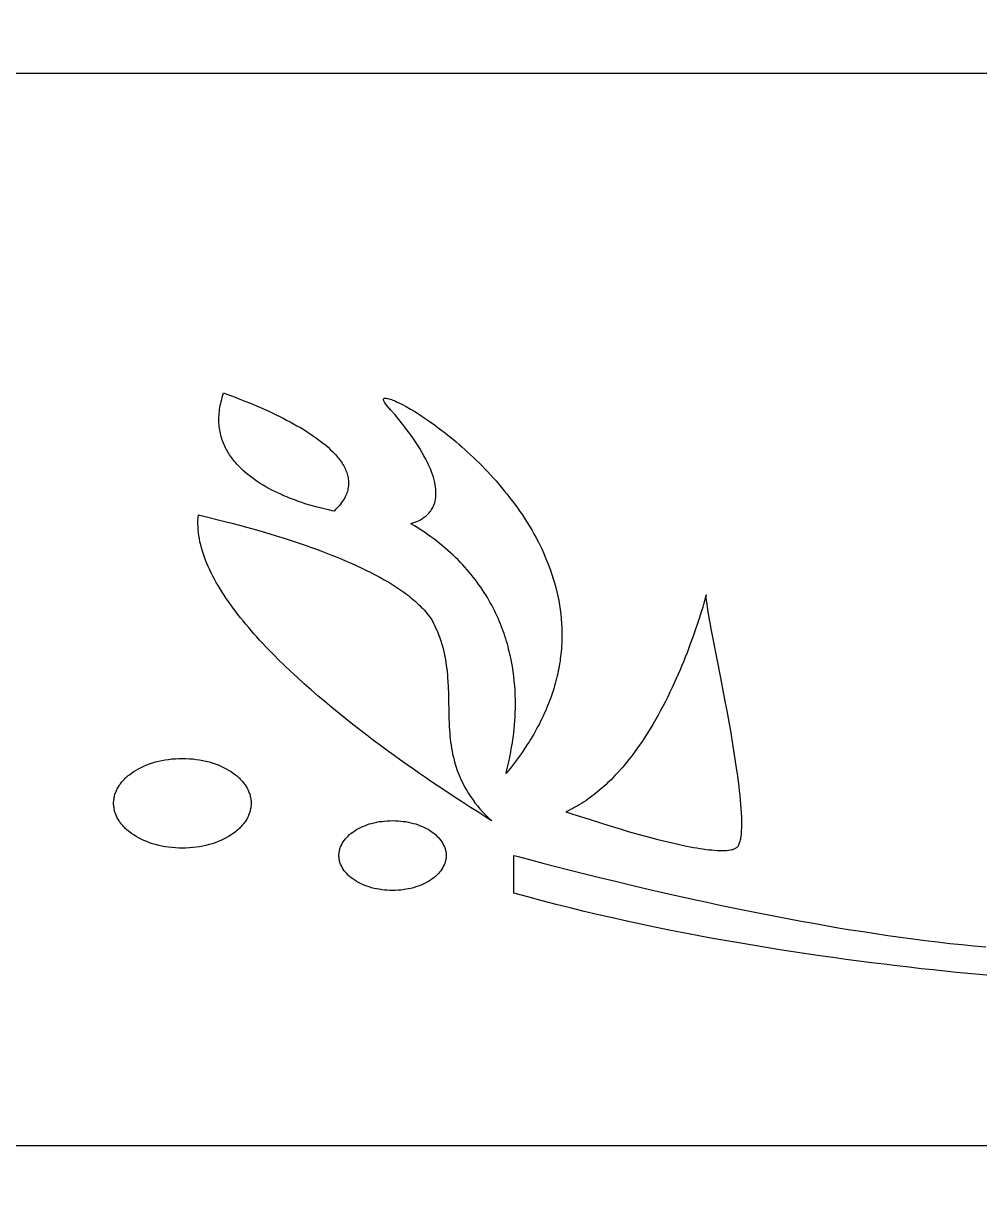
# Model space of a CAD drawing. Extents: x 2.6 to 83.9, y 63.6 to 86.7.
# Drawn here: x 45.6 to 54.58, y 75.65 to 86.65 of the extents above; entities that cross this region are included whole.
import ezdxf

# ---------------------------------------------------------------- set-up
doc = ezdxf.new("R2010")
doc.units = 0
doc.layers.add('IMPORT_-_LAMP', color=18, linetype='CONTINUOUS')

msp = doc.modelspace()

# ---------------------------------------------------------------- linework, layer by layer
at = {"layer": 'IMPORT_-_LAMP'}
for points in [[(22.867, 75.651), (22.867, 76.119), (2.617, 76.119), (2.617, 78.951), (2.617, 83.351), (2.617, 86.183), (22.867, 86.183), (22.867, 86.651), (43.117, 86.651), (43.117, 86.183), (63.367, 86.183), (63.367, 86.651), (83.617, 86.651), (83.617, 75.651), (63.367, 75.651), (63.367, 76.119), (43.117, 76.119), (43.117, 75.651)], [(47.481, 83.184), (47.487, 83.181), (47.501, 83.176), (47.554, 83.156), (47.59, 83.143), (47.633, 83.126), (47.681, 83.107), (47.733, 83.086), (47.79, 83.062), (47.849, 83.036), (47.911, 83.008), (47.943, 82.993), (47.975, 82.978), (48.007, 82.962), (48.04, 82.946), (48.072, 82.929), (48.105, 82.912), (48.137, 82.894), (48.169, 82.876), (48.201, 82.858), (48.233, 82.839), (48.264, 82.819), (48.294, 82.799), (48.324, 82.779), (48.353, 82.759), (48.382, 82.738), (48.409, 82.716), (48.436, 82.695), (48.461, 82.673), (48.485, 82.651), (48.508, 82.628), (48.519, 82.617), (48.53, 82.605), (48.54, 82.594), (48.55, 82.582), (48.56, 82.57), (48.569, 82.558), (48.577, 82.547), (48.586, 82.535), (48.594, 82.523), (48.601, 82.511), (48.608, 82.499), (48.615, 82.487), (48.621, 82.474), (48.626, 82.462), (48.632, 82.45), (48.636, 82.437), (48.64, 82.425), (48.644, 82.413), (48.647, 82.4), (48.649, 82.388), (48.651, 82.375), (48.653, 82.362), (48.654, 82.35), (48.654, 82.337), (48.653, 82.324), (48.652, 82.311), (48.651, 82.298), (48.648, 82.285), (48.646, 82.272), (48.642, 82.259), (48.638, 82.246), (48.633, 82.233), (48.627, 82.22), (48.621, 82.207), (48.614, 82.194), (48.606, 82.181), (48.598, 82.168), (48.588, 82.155), (48.578, 82.141), (48.568, 82.128), (48.556, 82.115), (48.544, 82.102), (48.53, 82.088), (48.517, 82.075), (48.498, 82.078), (48.479, 82.082), (48.454, 82.088), (48.423, 82.095), (48.387, 82.104), (48.347, 82.114), (48.303, 82.127), (48.256, 82.141), (48.232, 82.149), (48.206, 82.157), (48.181, 82.166), (48.154, 82.176), (48.127, 82.186), (48.1, 82.197), (48.073, 82.208), (48.045, 82.219), (48.017, 82.232), (47.989, 82.245), (47.962, 82.258), (47.934, 82.272), (47.906, 82.287), (47.878, 82.302), (47.851, 82.318), (47.824, 82.335), (47.797, 82.352), (47.771, 82.37), (47.745, 82.389), (47.72, 82.408), (47.695, 82.428), (47.671, 82.449), (47.648, 82.471), (47.626, 82.493), (47.604, 82.516), (47.594, 82.527), (47.584, 82.539), (47.574, 82.551), (47.564, 82.564), (47.555, 82.576), (47.546, 82.589), (47.537, 82.602), (47.529, 82.615), (47.521, 82.628), (47.513, 82.642), (47.506, 82.655), (47.499, 82.669), (47.492, 82.683), (47.485, 82.697), (47.479, 82.712), (47.474, 82.727), (47.468, 82.741), (47.463, 82.757), (47.459, 82.772), (47.455, 82.787), (47.451, 82.803), (47.448, 82.819), (47.445, 82.835), (47.442, 82.852), (47.44, 82.868), (47.439, 82.885), (47.437, 82.902), (47.437, 82.919), (47.437, 82.937), (47.437, 82.954), (47.438, 82.972), (47.439, 82.99), (47.441, 83.009), (47.443, 83.027), (47.446, 83.046), (47.449, 83.065), (47.453, 83.084), (47.458, 83.104), (47.463, 83.123), (47.468, 83.143), (47.474, 83.164)], [(49.239, 81.956), (49.24, 81.957), (49.241, 81.958), (49.246, 81.96), (49.265, 81.966), (49.279, 81.971), (49.294, 81.977), (49.31, 81.984), (49.328, 81.993), (49.337, 81.998), (49.346, 82.004), (49.355, 82.01), (49.364, 82.016), (49.373, 82.023), (49.382, 82.031), (49.391, 82.039), (49.4, 82.048), (49.409, 82.057), (49.417, 82.067), (49.425, 82.077), (49.432, 82.088), (49.439, 82.1), (49.446, 82.112), (49.452, 82.125), (49.457, 82.139), (49.462, 82.153), (49.466, 82.169), (49.469, 82.185), (49.472, 82.202), (49.473, 82.219), (49.474, 82.238), (49.474, 82.257), (49.472, 82.277), (49.47, 82.298), (49.467, 82.32), (49.462, 82.343), (49.457, 82.367), (49.45, 82.392), (49.441, 82.417), (49.432, 82.444), (49.421, 82.472), (49.408, 82.501), (49.394, 82.53), (49.378, 82.561), (49.361, 82.593), (49.342, 82.626), (49.322, 82.661), (49.299, 82.696), (49.275, 82.733), (49.249, 82.77), (49.221, 82.809), (49.192, 82.85), (49.16, 82.891), (49.126, 82.934), (49.09, 82.978), (49.051, 83.023), (49.011, 83.07), (49.003, 83.079), (48.996, 83.088), (48.99, 83.096), (48.986, 83.103), (48.983, 83.11), (48.981, 83.115), (48.981, 83.12), (48.981, 83.122), (48.981, 83.124), (48.982, 83.126), (48.983, 83.128), (48.984, 83.129), (48.985, 83.13), (48.989, 83.132), (48.994, 83.133), (49, 83.134), (49.007, 83.133), (49.015, 83.132), (49.023, 83.131), (49.033, 83.128), (49.044, 83.125), (49.055, 83.121), (49.068, 83.116), (49.081, 83.111), (49.095, 83.105), (49.11, 83.098), (49.126, 83.091), (49.159, 83.074), (49.195, 83.055), (49.234, 83.032), (49.275, 83.008), (49.318, 82.981), (49.363, 82.951), (49.41, 82.919), (49.459, 82.884), (49.508, 82.847), (49.559, 82.808), (49.585, 82.788), (49.611, 82.767), (49.638, 82.745), (49.664, 82.723), (49.691, 82.7), (49.717, 82.677), (49.744, 82.653), (49.771, 82.629), (49.798, 82.604), (49.825, 82.578), (49.852, 82.552), (49.879, 82.526), (49.906, 82.499), (49.932, 82.472), (49.959, 82.444), (49.985, 82.415), (50.012, 82.386), (50.038, 82.357), (50.064, 82.327), (50.09, 82.297), (50.115, 82.266), (50.14, 82.235), (50.165, 82.203), (50.19, 82.171), (50.214, 82.138), (50.238, 82.105), (50.262, 82.072), (50.285, 82.038), (50.307, 82.003), (50.329, 81.969), (50.351, 81.933), (50.372, 81.898), (50.393, 81.862), (50.413, 81.825), (50.432, 81.789), (50.451, 81.751), (50.469, 81.714), (50.486, 81.676), (50.503, 81.637), (50.519, 81.599), (50.534, 81.56), (50.549, 81.52), (50.562, 81.481), (50.575, 81.44), (50.587, 81.4), (50.598, 81.359), (50.608, 81.318), (50.618, 81.277), (50.626, 81.235), (50.634, 81.193), (50.64, 81.15), (50.645, 81.108), (50.65, 81.065), (50.653, 81.021), (50.655, 80.978), (50.656, 80.934), (50.656, 80.89), (50.655, 80.845), (50.652, 80.801), (50.651, 80.778), (50.649, 80.756), (50.647, 80.733), (50.644, 80.711), (50.641, 80.688), (50.638, 80.665), (50.634, 80.642), (50.63, 80.619), (50.626, 80.597), (50.622, 80.574), (50.617, 80.55), (50.611, 80.527), (50.606, 80.504), (50.6, 80.481), (50.594, 80.458), (50.587, 80.434), (50.58, 80.411), (50.573, 80.387), (50.565, 80.364), (50.557, 80.34), (50.549, 80.317), (50.54, 80.293), (50.531, 80.269), (50.521, 80.246), (50.511, 80.222), (50.501, 80.198), (50.49, 80.174), (50.479, 80.15), (50.468, 80.126), (50.456, 80.102), (50.444, 80.078), (50.431, 80.054), (50.418, 80.03), (50.405, 80.005), (50.391, 79.981), (50.376, 79.957), (50.362, 79.932), (50.347, 79.908), (50.331, 79.883), (50.315, 79.859), (50.299, 79.834), (50.282, 79.81), (50.265, 79.785), (50.247, 79.761), (50.229, 79.736), (50.21, 79.711), (50.191, 79.686), (50.172, 79.662), (50.152, 79.637), (50.132, 79.612), (50.132, 79.614), (50.132, 79.618), (50.136, 79.633), (50.148, 79.685), (50.157, 79.722), (50.166, 79.765), (50.176, 79.815), (50.181, 79.842), (50.186, 79.87), (50.191, 79.9), (50.195, 79.931), (50.2, 79.964), (50.204, 79.997), (50.207, 80.032), (50.211, 80.068), (50.213, 80.105), (50.216, 80.143), (50.217, 80.182), (50.219, 80.222), (50.219, 80.263), (50.219, 80.304), (50.218, 80.347), (50.216, 80.39), (50.213, 80.434), (50.209, 80.478), (50.204, 80.524), (50.198, 80.569), (50.191, 80.615), (50.183, 80.662), (50.173, 80.709), (50.168, 80.733), (50.162, 80.757), (50.156, 80.78), (50.15, 80.804), (50.144, 80.828), (50.137, 80.852), (50.129, 80.876), (50.121, 80.9), (50.113, 80.925), (50.105, 80.949), (50.096, 80.973), (50.087, 80.997), (50.077, 81.022), (50.067, 81.046), (50.056, 81.07), (50.045, 81.094), (50.034, 81.119), (50.022, 81.143), (50.01, 81.167), (49.997, 81.191), (49.984, 81.215), (49.97, 81.24), (49.956, 81.264), (49.941, 81.288), (49.926, 81.312), (49.91, 81.336), (49.894, 81.36), (49.877, 81.383), (49.86, 81.407), (49.843, 81.431), (49.824, 81.454), (49.805, 81.478), (49.786, 81.501), (49.766, 81.524), (49.746, 81.547), (49.725, 81.57), (49.703, 81.593), (49.681, 81.616), (49.658, 81.638), (49.634, 81.661), (49.61, 81.683), (49.586, 81.705), (49.56, 81.727), (49.535, 81.749), (49.508, 81.771), (49.481, 81.792), (49.453, 81.813), (49.425, 81.834), (49.395, 81.855), (49.366, 81.876), (49.335, 81.896), (49.304, 81.917), (49.272, 81.937)], [(49.239, 81.956), (49.24, 81.957), (49.241, 81.958), (49.246, 81.96), (49.265, 81.966), (49.279, 81.971), (49.294, 81.977), (49.31, 81.984), (49.328, 81.993), (49.337, 81.998), (49.346, 82.004), (49.355, 82.01), (49.364, 82.016), (49.373, 82.023), (49.382, 82.031), (49.391, 82.039), (49.4, 82.048), (49.409, 82.057), (49.417, 82.067), (49.425, 82.077), (49.432, 82.088), (49.439, 82.1), (49.446, 82.112), (49.452, 82.125), (49.457, 82.139), (49.462, 82.153), (49.466, 82.169), (49.469, 82.185), (49.472, 82.202), (49.473, 82.219), (49.474, 82.238), (49.474, 82.257), (49.472, 82.277), (49.47, 82.298), (49.467, 82.32), (49.462, 82.343), (49.457, 82.367), (49.45, 82.392), (49.441, 82.417), (49.432, 82.444), (49.421, 82.472), (49.408, 82.501), (49.394, 82.53), (49.378, 82.561), (49.361, 82.593), (49.342, 82.626), (49.322, 82.661), (49.299, 82.696), (49.275, 82.733), (49.249, 82.77), (49.221, 82.809), (49.192, 82.85), (49.16, 82.891), (49.126, 82.934), (49.09, 82.978), (49.051, 83.023), (49.011, 83.07), (49.003, 83.079), (48.996, 83.088), (48.99, 83.096), (48.986, 83.103), (48.983, 83.11), (48.981, 83.115), (48.981, 83.12), (48.981, 83.122), (48.981, 83.124), (48.982, 83.126), (48.983, 83.128), (48.984, 83.129), (48.985, 83.13), (48.989, 83.132), (48.994, 83.133), (49, 83.134), (49.007, 83.133), (49.015, 83.132), (49.023, 83.131), (49.033, 83.128), (49.044, 83.125), (49.055, 83.121), (49.068, 83.116), (49.081, 83.111), (49.095, 83.105), (49.11, 83.098), (49.126, 83.091), (49.159, 83.074), (49.195, 83.055), (49.234, 83.032), (49.275, 83.008), (49.318, 82.981), (49.363, 82.951), (49.41, 82.919), (49.459, 82.884), (49.508, 82.847), (49.559, 82.808), (49.585, 82.788), (49.611, 82.767), (49.638, 82.745), (49.664, 82.723), (49.691, 82.7), (49.717, 82.677), (49.744, 82.653), (49.771, 82.629), (49.798, 82.604), (49.825, 82.578), (49.852, 82.552), (49.879, 82.526), (49.906, 82.499), (49.932, 82.472), (49.959, 82.444), (49.985, 82.415), (50.012, 82.386), (50.038, 82.357), (50.064, 82.327), (50.09, 82.297), (50.115, 82.266), (50.14, 82.235), (50.165, 82.203), (50.19, 82.171), (50.214, 82.138), (50.238, 82.105), (50.262, 82.072), (50.285, 82.038), (50.307, 82.003), (50.329, 81.969), (50.351, 81.933), (50.372, 81.898), (50.393, 81.862), (50.413, 81.825), (50.432, 81.789), (50.451, 81.751), (50.469, 81.714), (50.486, 81.676), (50.503, 81.637), (50.519, 81.599), (50.534, 81.56), (50.549, 81.52), (50.562, 81.481), (50.575, 81.44), (50.587, 81.4), (50.598, 81.359), (50.608, 81.318), (50.618, 81.277), (50.626, 81.235), (50.634, 81.193), (50.64, 81.15), (50.645, 81.108), (50.65, 81.065), (50.653, 81.021), (50.655, 80.978), (50.656, 80.934), (50.656, 80.89), (50.655, 80.845), (50.652, 80.801), (50.651, 80.778), (50.649, 80.756), (50.647, 80.733), (50.644, 80.711), (50.641, 80.688), (50.638, 80.665), (50.634, 80.642), (50.63, 80.619), (50.626, 80.597), (50.622, 80.574), (50.617, 80.55), (50.611, 80.527), (50.606, 80.504), (50.6, 80.481), (50.594, 80.458), (50.587, 80.434), (50.58, 80.411), (50.573, 80.387), (50.565, 80.364), (50.557, 80.34), (50.549, 80.317), (50.54, 80.293), (50.531, 80.269), (50.521, 80.246), (50.511, 80.222), (50.501, 80.198), (50.49, 80.174), (50.479, 80.15), (50.468, 80.126), (50.456, 80.102), (50.444, 80.078), (50.431, 80.054), (50.418, 80.03), (50.405, 80.005), (50.391, 79.981), (50.376, 79.957), (50.362, 79.932), (50.347, 79.908), (50.331, 79.883), (50.315, 79.859), (50.299, 79.834), (50.282, 79.81), (50.265, 79.785), (50.247, 79.761), (50.229, 79.736), (50.21, 79.711), (50.191, 79.686), (50.172, 79.662), (50.152, 79.637), (50.132, 79.612), (50.132, 79.614), (50.132, 79.618), (50.136, 79.633), (50.148, 79.685), (50.157, 79.722), (50.166, 79.765), (50.176, 79.815), (50.181, 79.842), (50.186, 79.87), (50.191, 79.9), (50.195, 79.931), (50.2, 79.964), (50.204, 79.997), (50.207, 80.032), (50.211, 80.068), (50.213, 80.105), (50.216, 80.143), (50.217, 80.182), (50.219, 80.222), (50.219, 80.263), (50.219, 80.304), (50.218, 80.347), (50.216, 80.39), (50.213, 80.434), (50.209, 80.478), (50.204, 80.524), (50.198, 80.569), (50.191, 80.615), (50.183, 80.662), (50.173, 80.709), (50.168, 80.733), (50.162, 80.757), (50.156, 80.78), (50.15, 80.804), (50.144, 80.828), (50.137, 80.852), (50.129, 80.876), (50.121, 80.9), (50.113, 80.925), (50.105, 80.949), (50.096, 80.973), (50.087, 80.997), (50.077, 81.022), (50.067, 81.046), (50.056, 81.07), (50.045, 81.094), (50.034, 81.119), (50.022, 81.143), (50.01, 81.167), (49.997, 81.191), (49.984, 81.215), (49.97, 81.24), (49.956, 81.264), (49.941, 81.288), (49.926, 81.312), (49.91, 81.336), (49.894, 81.36), (49.877, 81.383), (49.86, 81.407), (49.843, 81.431), (49.824, 81.454), (49.805, 81.478), (49.786, 81.501), (49.766, 81.524), (49.746, 81.547), (49.725, 81.57), (49.703, 81.593), (49.681, 81.616), (49.658, 81.638), (49.634, 81.661), (49.61, 81.683), (49.586, 81.705), (49.56, 81.727), (49.535, 81.749), (49.508, 81.771), (49.481, 81.792), (49.453, 81.813), (49.425, 81.834), (49.395, 81.855), (49.366, 81.876), (49.335, 81.896), (49.304, 81.917), (49.272, 81.937)], [(47.244, 82.039), (47.252, 82.037), (47.27, 82.032), (47.334, 82.017), (47.431, 81.993), (47.491, 81.978), (47.557, 81.961), (47.629, 81.942), (47.707, 81.921), (47.789, 81.898), (47.875, 81.873), (47.965, 81.846), (48.057, 81.817), (48.104, 81.802), (48.151, 81.786), (48.199, 81.77), (48.247, 81.754), (48.295, 81.737), (48.343, 81.719), (48.392, 81.701), (48.44, 81.683), (48.488, 81.664), (48.536, 81.645), (48.584, 81.625), (48.632, 81.605), (48.679, 81.585), (48.725, 81.564), (48.771, 81.542), (48.816, 81.521), (48.861, 81.499), (48.904, 81.476), (48.947, 81.453), (48.989, 81.43), (49.03, 81.406), (49.069, 81.382), (49.108, 81.357), (49.145, 81.332), (49.181, 81.307), (49.198, 81.294), (49.215, 81.281), (49.232, 81.268), (49.248, 81.255), (49.264, 81.242), (49.279, 81.229), (49.294, 81.215), (49.308, 81.202), (49.323, 81.188), (49.336, 81.174), (49.349, 81.161), (49.362, 81.147), (49.374, 81.133), (49.386, 81.119), (49.397, 81.105), (49.408, 81.091), (49.418, 81.076), (49.428, 81.062), (49.437, 81.048), (49.445, 81.033), (49.453, 81.018), (49.461, 81.004), (49.474, 80.974), (49.487, 80.945), (49.499, 80.915), (49.51, 80.886), (49.52, 80.857), (49.529, 80.827), (49.537, 80.798), (49.544, 80.769), (49.551, 80.74), (49.557, 80.711), (49.562, 80.682), (49.567, 80.653), (49.571, 80.624), (49.575, 80.595), (49.578, 80.566), (49.581, 80.537), (49.583, 80.508), (49.585, 80.479), (49.588, 80.422), (49.59, 80.364), (49.591, 80.307), (49.594, 80.192), (49.595, 80.135), (49.597, 80.078), (49.599, 80.05), (49.601, 80.021), (49.603, 79.993), (49.605, 79.964), (49.608, 79.936), (49.611, 79.907), (49.615, 79.879), (49.62, 79.85), (49.625, 79.822), (49.63, 79.794), (49.637, 79.765), (49.644, 79.737), (49.652, 79.708), (49.66, 79.68), (49.67, 79.651), (49.68, 79.623), (49.691, 79.595), (49.703, 79.566), (49.716, 79.538), (49.731, 79.509), (49.746, 79.481), (49.762, 79.452), (49.78, 79.424), (49.799, 79.395), (49.819, 79.367), (49.84, 79.338), (49.863, 79.31), (49.887, 79.281), (49.912, 79.253), (49.939, 79.224), (49.967, 79.196), (49.997, 79.167), (49.994, 79.17), (49.987, 79.175), (49.96, 79.191), (49.866, 79.251), (49.799, 79.293), (49.722, 79.343), (49.634, 79.4), (49.537, 79.465), (49.432, 79.535), (49.377, 79.573), (49.32, 79.612), (49.262, 79.652), (49.202, 79.694), (49.141, 79.738), (49.08, 79.782), (49.017, 79.828), (48.953, 79.875), (48.889, 79.923), (48.824, 79.972), (48.758, 80.022), (48.693, 80.073), (48.627, 80.125), (48.561, 80.178), (48.496, 80.232), (48.43, 80.287), (48.365, 80.342), (48.301, 80.398), (48.237, 80.454), (48.174, 80.512), (48.112, 80.569), (48.051, 80.627), (47.991, 80.686), (47.961, 80.715), (47.932, 80.745), (47.903, 80.775), (47.875, 80.804), (47.847, 80.834), (47.819, 80.864), (47.792, 80.894), (47.765, 80.924), (47.739, 80.954), (47.713, 80.984), (47.688, 81.014), (47.663, 81.044), (47.639, 81.074), (47.615, 81.104), (47.592, 81.134), (47.57, 81.165), (47.548, 81.195), (47.526, 81.225), (47.506, 81.255), (47.486, 81.285), (47.466, 81.315), (47.447, 81.345), (47.429, 81.375), (47.412, 81.405), (47.395, 81.435), (47.38, 81.465), (47.365, 81.494), (47.35, 81.524), (47.337, 81.554), (47.324, 81.583), (47.312, 81.613), (47.301, 81.642), (47.291, 81.671), (47.282, 81.7), (47.273, 81.729), (47.266, 81.758), (47.259, 81.787), (47.253, 81.816), (47.249, 81.844), (47.245, 81.872), (47.242, 81.901), (47.241, 81.929), (47.24, 81.956), (47.24, 81.984), (47.242, 82.012)], [(47.244, 82.039), (47.252, 82.037), (47.27, 82.032), (47.334, 82.017), (47.431, 81.993), (47.491, 81.978), (47.557, 81.961), (47.629, 81.942), (47.707, 81.921), (47.789, 81.898), (47.875, 81.873), (47.965, 81.846), (48.057, 81.817), (48.104, 81.802), (48.151, 81.786), (48.199, 81.77), (48.247, 81.754), (48.295, 81.737), (48.343, 81.719), (48.392, 81.701), (48.44, 81.683), (48.488, 81.664), (48.536, 81.645), (48.584, 81.625), (48.632, 81.605), (48.679, 81.585), (48.725, 81.564), (48.771, 81.542), (48.816, 81.521), (48.861, 81.499), (48.904, 81.476), (48.947, 81.453), (48.989, 81.43), (49.03, 81.406), (49.069, 81.382), (49.108, 81.357), (49.145, 81.332), (49.181, 81.307), (49.198, 81.294), (49.215, 81.281), (49.232, 81.268), (49.248, 81.255), (49.264, 81.242), (49.279, 81.229), (49.294, 81.215), (49.308, 81.202), (49.323, 81.188), (49.336, 81.174), (49.349, 81.161), (49.362, 81.147), (49.374, 81.133), (49.386, 81.119), (49.397, 81.105), (49.408, 81.091), (49.418, 81.076), (49.428, 81.062), (49.437, 81.048), (49.445, 81.033), (49.453, 81.018), (49.461, 81.004), (49.474, 80.974), (49.487, 80.945), (49.499, 80.915), (49.51, 80.886), (49.52, 80.857), (49.529, 80.827), (49.537, 80.798), (49.544, 80.769), (49.551, 80.74), (49.557, 80.711), (49.562, 80.682), (49.567, 80.653), (49.571, 80.624), (49.575, 80.595), (49.578, 80.566), (49.581, 80.537), (49.583, 80.508), (49.585, 80.479), (49.588, 80.422), (49.59, 80.364), (49.591, 80.307), (49.594, 80.192), (49.595, 80.135), (49.597, 80.078), (49.599, 80.05), (49.601, 80.021), (49.603, 79.993), (49.605, 79.964), (49.608, 79.936), (49.611, 79.907), (49.615, 79.879), (49.62, 79.85), (49.625, 79.822), (49.63, 79.794), (49.637, 79.765), (49.644, 79.737), (49.652, 79.708), (49.66, 79.68), (49.67, 79.651), (49.68, 79.623), (49.691, 79.595), (49.703, 79.566), (49.716, 79.538), (49.731, 79.509), (49.746, 79.481), (49.762, 79.452), (49.78, 79.424), (49.799, 79.395), (49.819, 79.367), (49.84, 79.338), (49.863, 79.31), (49.887, 79.281), (49.912, 79.253), (49.939, 79.224), (49.967, 79.196), (49.997, 79.167), (49.994, 79.17), (49.987, 79.175), (49.96, 79.191), (49.866, 79.251), (49.799, 79.293), (49.722, 79.343), (49.634, 79.4), (49.537, 79.465), (49.432, 79.535), (49.377, 79.573), (49.32, 79.612), (49.262, 79.652), (49.202, 79.694), (49.141, 79.738), (49.08, 79.782), (49.017, 79.828), (48.953, 79.875), (48.889, 79.923), (48.824, 79.972), (48.758, 80.022), (48.693, 80.073), (48.627, 80.125), (48.561, 80.178), (48.496, 80.232), (48.43, 80.287), (48.365, 80.342), (48.301, 80.398), (48.237, 80.454), (48.174, 80.512), (48.112, 80.569), (48.051, 80.627), (47.991, 80.686), (47.961, 80.715), (47.932, 80.745), (47.903, 80.775), (47.875, 80.804), (47.847, 80.834), (47.819, 80.864), (47.792, 80.894), (47.765, 80.924), (47.739, 80.954), (47.713, 80.984), (47.688, 81.014), (47.663, 81.044), (47.639, 81.074), (47.615, 81.104), (47.592, 81.134), (47.57, 81.165), (47.548, 81.195), (47.526, 81.225), (47.506, 81.255), (47.486, 81.285), (47.466, 81.315), (47.447, 81.345), (47.429, 81.375), (47.412, 81.405), (47.395, 81.435), (47.38, 81.465), (47.365, 81.494), (47.35, 81.524), (47.337, 81.554), (47.324, 81.583), (47.312, 81.613), (47.301, 81.642), (47.291, 81.671), (47.282, 81.7), (47.273, 81.729), (47.266, 81.758), (47.259, 81.787), (47.253, 81.816), (47.249, 81.844), (47.245, 81.872), (47.242, 81.901), (47.241, 81.929), (47.24, 81.956), (47.24, 81.984), (47.242, 82.012)], [(52.011, 81.288), (52.009, 81.281), (52.004, 81.266), (51.988, 81.211), (51.977, 81.173), (51.963, 81.128), (51.947, 81.076), (51.928, 81.019), (51.907, 80.957), (51.884, 80.89), (51.858, 80.819), (51.83, 80.744), (51.814, 80.705), (51.799, 80.666), (51.782, 80.626), (51.765, 80.585), (51.747, 80.544), (51.729, 80.502), (51.71, 80.46), (51.69, 80.418), (51.67, 80.375), (51.649, 80.332), (51.627, 80.289), (51.605, 80.246), (51.582, 80.202), (51.558, 80.159), (51.534, 80.116), (51.509, 80.073), (51.483, 80.03), (51.457, 79.988), (51.43, 79.946), (51.402, 79.904), (51.373, 79.863), (51.344, 79.822), (51.314, 79.782), (51.284, 79.742), (51.252, 79.704), (51.22, 79.666), (51.187, 79.628), (51.154, 79.592), (51.137, 79.575), (51.12, 79.557), (51.102, 79.54), (51.085, 79.523), (51.067, 79.506), (51.049, 79.49), (51.031, 79.474), (51.013, 79.458), (50.994, 79.442), (50.975, 79.427), (50.957, 79.412), (50.937, 79.398), (50.918, 79.384), (50.899, 79.37), (50.879, 79.356), (50.859, 79.343), (50.839, 79.331), (50.819, 79.318), (50.799, 79.306), (50.778, 79.295), (50.758, 79.283), (50.737, 79.273), (50.715, 79.262), (50.694, 79.252), (50.758, 79.231), (50.829, 79.208), (50.92, 79.179), (51.027, 79.145), (51.087, 79.127), (51.149, 79.108), (51.213, 79.089), (51.279, 79.069), (51.347, 79.05), (51.416, 79.031), (51.486, 79.012), (51.555, 78.994), (51.625, 78.977), (51.693, 78.96), (51.761, 78.945), (51.826, 78.931), (51.859, 78.925), (51.89, 78.919), (51.921, 78.914), (51.951, 78.909), (51.98, 78.904), (52.009, 78.9), (52.036, 78.897), (52.063, 78.894), (52.089, 78.892), (52.114, 78.89), (52.137, 78.889), (52.16, 78.889), (52.181, 78.889), (52.201, 78.89), (52.219, 78.892), (52.237, 78.894), (52.252, 78.898), (52.26, 78.9), (52.267, 78.902), (52.273, 78.904), (52.279, 78.907), (52.285, 78.91), (52.29, 78.913), (52.295, 78.916), (52.3, 78.92), (52.305, 78.925), (52.309, 78.931), (52.313, 78.937), (52.316, 78.944), (52.32, 78.952), (52.323, 78.96), (52.326, 78.969), (52.329, 78.978), (52.331, 78.988), (52.334, 78.999), (52.336, 79.01), (52.337, 79.022), (52.34, 79.047), (52.342, 79.075), (52.344, 79.104), (52.344, 79.136), (52.344, 79.169), (52.343, 79.205), (52.341, 79.242), (52.339, 79.28), (52.336, 79.32), (52.332, 79.362), (52.328, 79.405), (52.323, 79.449), (52.318, 79.494), (52.312, 79.541), (52.306, 79.588), (52.292, 79.685), (52.277, 79.786), (52.261, 79.888), (52.243, 79.992), (52.225, 80.097), (52.206, 80.201), (52.186, 80.305), (52.148, 80.509), (52.11, 80.7), (52.076, 80.875), (52.061, 80.954), (52.048, 81.027), (52.036, 81.092), (52.026, 81.15), (52.018, 81.199), (52.015, 81.22), (52.013, 81.239), (52.011, 81.255), (52.011, 81.269), (52.01, 81.279)], [(47.093, 79.753), (47.127, 79.752), (47.159, 79.751), (47.192, 79.748), (47.224, 79.744), (47.255, 79.74), (47.285, 79.734), (47.315, 79.727), (47.345, 79.72), (47.373, 79.711), (47.401, 79.702), (47.428, 79.692), (47.454, 79.681), (47.48, 79.669), (47.504, 79.657), (47.527, 79.644), (47.55, 79.63), (47.571, 79.615), (47.591, 79.6), (47.601, 79.592), (47.611, 79.584), (47.62, 79.576), (47.629, 79.567), (47.637, 79.559), (47.645, 79.55), (47.653, 79.542), (47.661, 79.533), (47.668, 79.524), (47.675, 79.515), (47.682, 79.505), (47.688, 79.496), (47.694, 79.487), (47.7, 79.477), (47.705, 79.467), (47.71, 79.457), (47.714, 79.447), (47.718, 79.437), (47.722, 79.427), (47.726, 79.417), (47.729, 79.407), (47.731, 79.396), (47.734, 79.386), (47.735, 79.375), (47.737, 79.365), (47.738, 79.354), (47.739, 79.343), (47.739, 79.332), (47.739, 79.321), (47.738, 79.311), (47.737, 79.3), (47.735, 79.289), (47.734, 79.279), (47.731, 79.268), (47.729, 79.258), (47.726, 79.248), (47.722, 79.237), (47.718, 79.227), (47.714, 79.217), (47.71, 79.207), (47.705, 79.197), (47.7, 79.188), (47.694, 79.178), (47.688, 79.169), (47.682, 79.159), (47.675, 79.15), (47.668, 79.141), (47.661, 79.132), (47.653, 79.123), (47.645, 79.114), (47.637, 79.106), (47.629, 79.097), (47.62, 79.089), (47.611, 79.081), (47.601, 79.073), (47.591, 79.065), (47.571, 79.049), (47.55, 79.035), (47.527, 79.021), (47.504, 79.008), (47.48, 78.995), (47.454, 78.984), (47.428, 78.973), (47.401, 78.962), (47.373, 78.953), (47.345, 78.945), (47.315, 78.937), (47.285, 78.931), (47.255, 78.925), (47.224, 78.92), (47.192, 78.917), (47.159, 78.914), (47.127, 78.912), (47.093, 78.912), (47.06, 78.912), (47.028, 78.914), (46.995, 78.917), (46.963, 78.92), (46.932, 78.925), (46.902, 78.931), (46.872, 78.937), (46.842, 78.945), (46.814, 78.953), (46.786, 78.962), (46.759, 78.973), (46.733, 78.984), (46.707, 78.995), (46.683, 79.008), (46.66, 79.021), (46.637, 79.035), (46.616, 79.049), (46.596, 79.065), (46.586, 79.073), (46.576, 79.081), (46.567, 79.089), (46.558, 79.097), (46.55, 79.106), (46.542, 79.114), (46.534, 79.123), (46.526, 79.132), (46.519, 79.141), (46.512, 79.15), (46.505, 79.159), (46.499, 79.169), (46.493, 79.178), (46.487, 79.188), (46.482, 79.197), (46.477, 79.207), (46.473, 79.217), (46.469, 79.227), (46.465, 79.237), (46.461, 79.248), (46.458, 79.258), (46.456, 79.268), (46.453, 79.279), (46.452, 79.289), (46.45, 79.3), (46.449, 79.311), (46.448, 79.321), (46.448, 79.332), (46.448, 79.343), (46.449, 79.354), (46.45, 79.365), (46.452, 79.375), (46.453, 79.386), (46.456, 79.396), (46.458, 79.407), (46.461, 79.417), (46.465, 79.427), (46.469, 79.437), (46.473, 79.447), (46.477, 79.457), (46.482, 79.467), (46.487, 79.477), (46.493, 79.487), (46.499, 79.496), (46.505, 79.505), (46.512, 79.515), (46.519, 79.524), (46.526, 79.533), (46.534, 79.542), (46.542, 79.55), (46.55, 79.559), (46.558, 79.567), (46.567, 79.576), (46.576, 79.584), (46.586, 79.592), (46.596, 79.6), (46.616, 79.615), (46.637, 79.63), (46.66, 79.644), (46.683, 79.657), (46.707, 79.669), (46.733, 79.681), (46.759, 79.692), (46.786, 79.702), (46.814, 79.711), (46.842, 79.72), (46.872, 79.727), (46.902, 79.734), (46.932, 79.74), (46.963, 79.744), (46.995, 79.748), (47.028, 79.751), (47.06, 79.752)], [(49.066, 79.17), (49.092, 79.169), (49.118, 79.168), (49.143, 79.166), (49.167, 79.163), (49.192, 79.16), (49.216, 79.155), (49.239, 79.15), (49.262, 79.144), (49.284, 79.138), (49.306, 79.13), (49.327, 79.122), (49.347, 79.114), (49.367, 79.105), (49.386, 79.095), (49.404, 79.085), (49.422, 79.074), (49.438, 79.062), (49.454, 79.051), (49.469, 79.038), (49.483, 79.025), (49.496, 79.012), (49.508, 78.998), (49.519, 78.984), (49.529, 78.97), (49.538, 78.955), (49.546, 78.94), (49.553, 78.924), (49.556, 78.916), (49.559, 78.908), (49.561, 78.9), (49.563, 78.892), (49.565, 78.884), (49.566, 78.876), (49.568, 78.867), (49.568, 78.859), (49.569, 78.851), (49.569, 78.842), (49.569, 78.834), (49.568, 78.825), (49.568, 78.817), (49.566, 78.809), (49.565, 78.8), (49.563, 78.792), (49.561, 78.784), (49.559, 78.776), (49.556, 78.768), (49.553, 78.76), (49.546, 78.745), (49.538, 78.729), (49.529, 78.714), (49.519, 78.7), (49.508, 78.686), (49.496, 78.672), (49.483, 78.659), (49.469, 78.646), (49.454, 78.634), (49.438, 78.622), (49.422, 78.61), (49.404, 78.599), (49.386, 78.589), (49.367, 78.579), (49.347, 78.57), (49.327, 78.562), (49.306, 78.554), (49.284, 78.547), (49.262, 78.54), (49.239, 78.534), (49.216, 78.529), (49.192, 78.525), (49.167, 78.521), (49.143, 78.518), (49.118, 78.516), (49.092, 78.515), (49.066, 78.514), (49.04, 78.515), (49.015, 78.516), (48.99, 78.518), (48.965, 78.521), (48.94, 78.525), (48.917, 78.529), (48.893, 78.534), (48.87, 78.54), (48.848, 78.547), (48.826, 78.554), (48.805, 78.562), (48.785, 78.57), (48.765, 78.579), (48.746, 78.589), (48.728, 78.599), (48.711, 78.61), (48.694, 78.622), (48.678, 78.634), (48.663, 78.646), (48.649, 78.659), (48.636, 78.672), (48.624, 78.686), (48.613, 78.7), (48.603, 78.714), (48.594, 78.729), (48.586, 78.745), (48.579, 78.76), (48.576, 78.768), (48.573, 78.776), (48.571, 78.784), (48.569, 78.792), (48.567, 78.8), (48.566, 78.809), (48.565, 78.817), (48.564, 78.825), (48.563, 78.834), (48.563, 78.842), (48.563, 78.851), (48.564, 78.859), (48.565, 78.867), (48.566, 78.876), (48.567, 78.884), (48.569, 78.892), (48.571, 78.9), (48.573, 78.908), (48.576, 78.916), (48.579, 78.924), (48.586, 78.94), (48.594, 78.955), (48.603, 78.97), (48.613, 78.984), (48.624, 78.998), (48.636, 79.012), (48.649, 79.025), (48.663, 79.038), (48.678, 79.051), (48.694, 79.062), (48.711, 79.074), (48.728, 79.085), (48.746, 79.095), (48.765, 79.105), (48.785, 79.114), (48.805, 79.122), (48.826, 79.13), (48.848, 79.138), (48.87, 79.144), (48.893, 79.15), (48.917, 79.155), (48.94, 79.16), (48.965, 79.163), (48.99, 79.166), (49.015, 79.168), (49.04, 79.169)]]:
    msp.add_lwpolyline(points, close=True, dxfattribs=at)
msp.add_lwpolyline([(54.675, 77.715), (54.572, 77.725), (54.467, 77.735), (54.36, 77.745), (54.251, 77.756), (54.141, 77.768), (54.028, 77.78), (53.914, 77.793), (53.799, 77.807), (53.682, 77.821), (53.563, 77.836), (53.444, 77.851), (53.322, 77.867), (53.2, 77.884), (53.077, 77.901), (52.952, 77.92), (52.826, 77.938), (52.7, 77.958), (52.572, 77.978), (52.444, 78), (52.315, 78.022), (52.185, 78.044), (52.055, 78.068), (51.924, 78.092), (51.793, 78.117), (51.661, 78.143), (51.529, 78.17), (51.397, 78.198), (51.264, 78.226), (51.132, 78.256), (50.999, 78.286), (50.866, 78.318), (50.734, 78.35), (50.601, 78.383), (50.469, 78.418), (50.337, 78.453), (50.206, 78.489), (50.206, 78.842), (50.221, 78.838), (50.257, 78.829), (50.387, 78.795), (50.478, 78.771), (50.585, 78.743), (50.708, 78.711), (50.845, 78.677), (50.996, 78.639), (51.159, 78.6), (51.333, 78.558), (51.518, 78.515), (51.712, 78.471), (51.812, 78.448), (51.914, 78.426), (52.018, 78.403), (52.124, 78.38), (52.232, 78.358), (52.34, 78.335), (52.451, 78.313), (52.562, 78.291), (52.675, 78.269), (52.788, 78.248), (52.902, 78.226), (53.018, 78.206), (53.133, 78.185), (53.249, 78.165), (53.366, 78.146), (53.483, 78.128), (53.6, 78.11), (53.716, 78.092), (53.833, 78.076), (53.949, 78.06), (54.066, 78.045), (54.181, 78.031), (54.296, 78.018), (54.41, 78.006), (54.523, 77.996), (54.635, 77.986)], dxfattribs=at)

doc.saveas('drawing.dxf')
